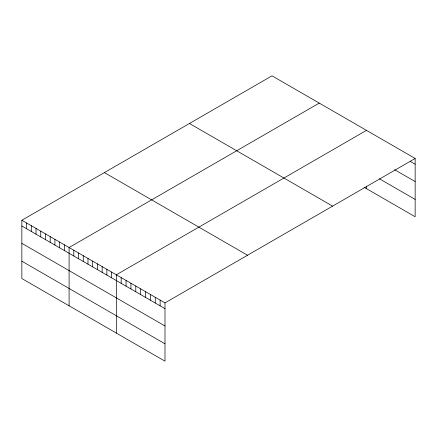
<?xml version="1.0" encoding="UTF-8"?>
<svg xmlns="http://www.w3.org/2000/svg" width="437" height="437" viewBox="0 0 437 437"><rect width="100%" height="100%" fill="white"/><g stroke="black" fill="none" stroke-linecap="round" stroke-linejoin="round"><path stroke-width="0.66" d="M415.15 158.467L164.995 302.896L164.995 361.175L21.85 278.533L21.85 220.248L272.005 75.825L415.15 158.467L415.15 216.752L364.119 187.287M319.245 103.099L69.09 247.522L69.09 305.802M366.479 130.368L116.324 274.797L116.324 333.076M410.283 161.406L415.15 164.214M394.6 169.687L415.15 181.552M379.458 178.809L415.15 199.414M189.456 123.485L332.601 206.127M104.399 172.588L247.544 255.235M21.85 220.248L164.995 302.896M21.85 225.995L164.995 308.642M21.85 243.333L164.995 325.98M21.85 261.195L164.995 343.837M366.479 186.173L366.479 188.653M160.128 300.082L160.128 305.829M155.261 297.275L155.261 303.021M150.394 294.467L150.394 300.214M145.526 291.654L145.526 297.4M140.659 288.846L140.659 294.593M135.792 286.033L135.792 291.779M130.925 283.225L130.925 288.972M126.058 280.417L126.058 286.164M121.191 277.604L121.191 283.351M111.604 272.071L111.604 277.817M106.879 269.339L106.879 275.086M102.154 266.614L102.154 272.36M97.429 263.888L97.429 269.634M92.704 261.157L92.704 266.909M87.984 258.431L87.984 264.177M83.259 255.705L83.259 261.452M78.534 252.979L78.534 258.726M73.809 250.248L73.809 255.995M64.365 244.796L64.365 250.543M59.64 242.071L59.64 247.817M54.915 239.339L54.915 245.086M50.195 236.614L50.195 242.36M45.47 233.888L45.47 239.634M40.745 231.157L40.745 236.909M36.02 228.431L36.02 234.177M31.3 225.705L31.3 231.452M26.575 222.979L26.575 228.726"/></g></svg>
